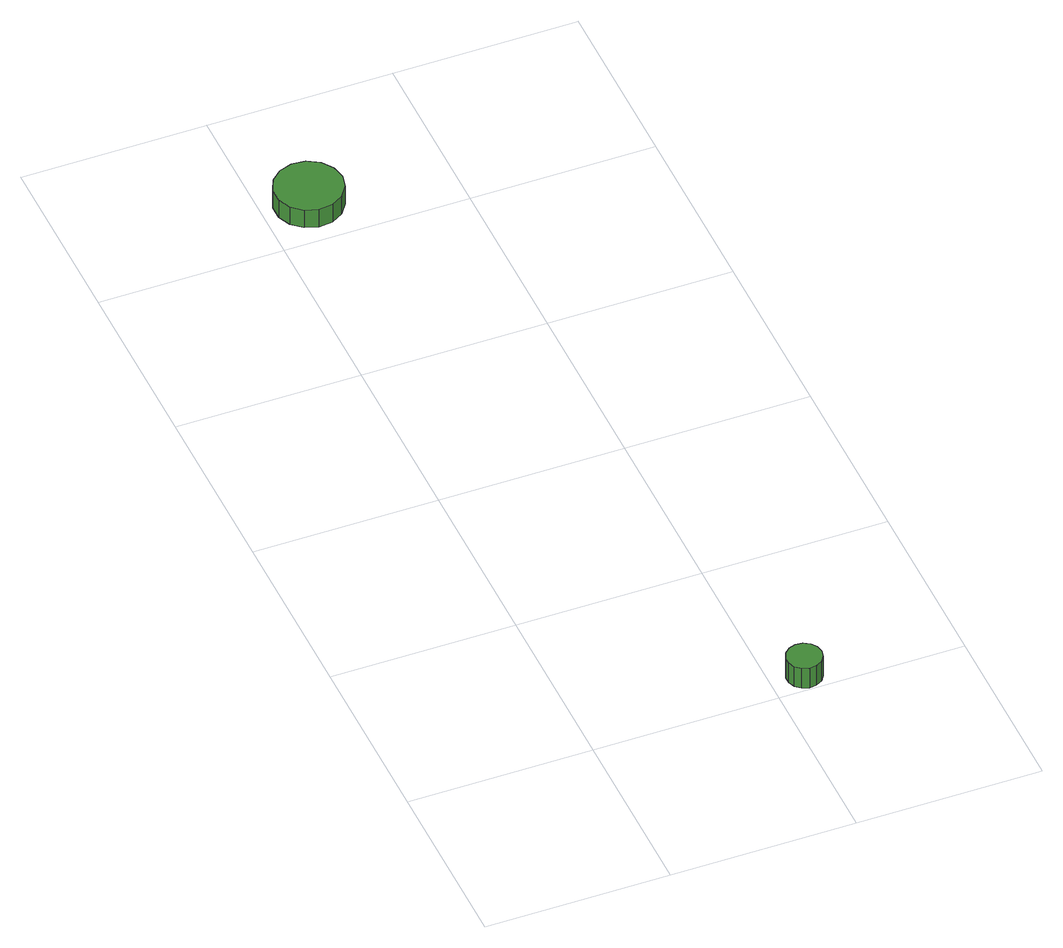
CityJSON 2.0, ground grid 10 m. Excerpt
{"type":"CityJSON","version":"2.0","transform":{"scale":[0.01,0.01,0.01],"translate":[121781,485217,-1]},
"CityObjects":{
"tree1":{"type":"SolitaryVegetationObject","attributes":{"function":"something"},"geometry":[{"type":"MultiSurface","lod":"1","boundaries":[[[0,1,2,3,4,5,6,7,8,9,10,11,12,13,14]],[[15,16,17,18,19,20,21,22,23,24,25,26,27,28,29]],[[0,29,28,1]],[[1,28,27,2]],[[2,27,26,3]],[[3,26,25,4]],[[4,25,24,5]],[[5,24,23,6]],[[6,23,22,7]],[[7,22,21,8]],[[8,21,20,9]],[[9,20,19,10]],[[10,19,18,11]],[[11,18,17,12]],[[12,17,16,13]],[[13,16,15,14]],[[14,15,29,0]]]}]},
"tree2":{"type":"SolitaryVegetationObject","attributes":{"function":"something"},"geometry":[{"type":"MultiSurface","lod":"1","boundaries":[[[30,31,32,33,34,35,36,37,38,39,40,41,42,43,44]],[[45,46,47,48,49,50,51,52,53,54,55,56,57,58,59]],[[30,59,58,31]],[[31,58,57,32]],[[32,57,56,33]],[[33,56,55,34]],[[34,55,54,35]],[[35,54,53,36]],[[36,53,52,37]],[[37,52,51,38]],[[38,51,50,39]],[[39,50,49,40]],[[40,49,48,41]],[[41,48,47,42]],[[42,47,46,43]],[[43,46,45,44]],[[44,45,59,30]]]}]}
},
"vertices":[
[1275,106,151],[1267,145,151],[1244,177,151],[1210,197,151],[1170,201,151],[1133,189,151],[1104,162,151],[1088,126,151],[1088,87,151],[1104,51,151],[1133,24,151],[1170,12,151],[1210,16,151],[1244,36,151],[1267,68,151],[1267,68,20],[1244,36,20],[1210,16,20],[1170,12,20],[1133,24,20],[1104,51,20],[1088,87,20],[1088,126,20],[1104,162,20],[1133,189,20],[1170,201,20],[1210,197,20],[1244,177,20],[1267,145,20],[1275,106,20],
[430,4274,137],[414,4348,137],[370,4410,137],[304,4448,137],[229,4456,137],[157,4432,137],[100,4381,137],[69,4312,137],[69,4236,137],[100,4167,137],[157,4116,137],[229,4093,137],[304,4101,137],[370,4139,137],[414,4200,137],[414,4200,20],[370,4139,20],[304,4101,20],[229,4093,20],[157,4116,20],[100,4167,20],[69,4236,20],[69,4312,20],[100,4381,20],[157,4432,20],[229,4456,20],[304,4448,20],[370,4410,20],[414,4348,20],[430,4274,20]
]}
